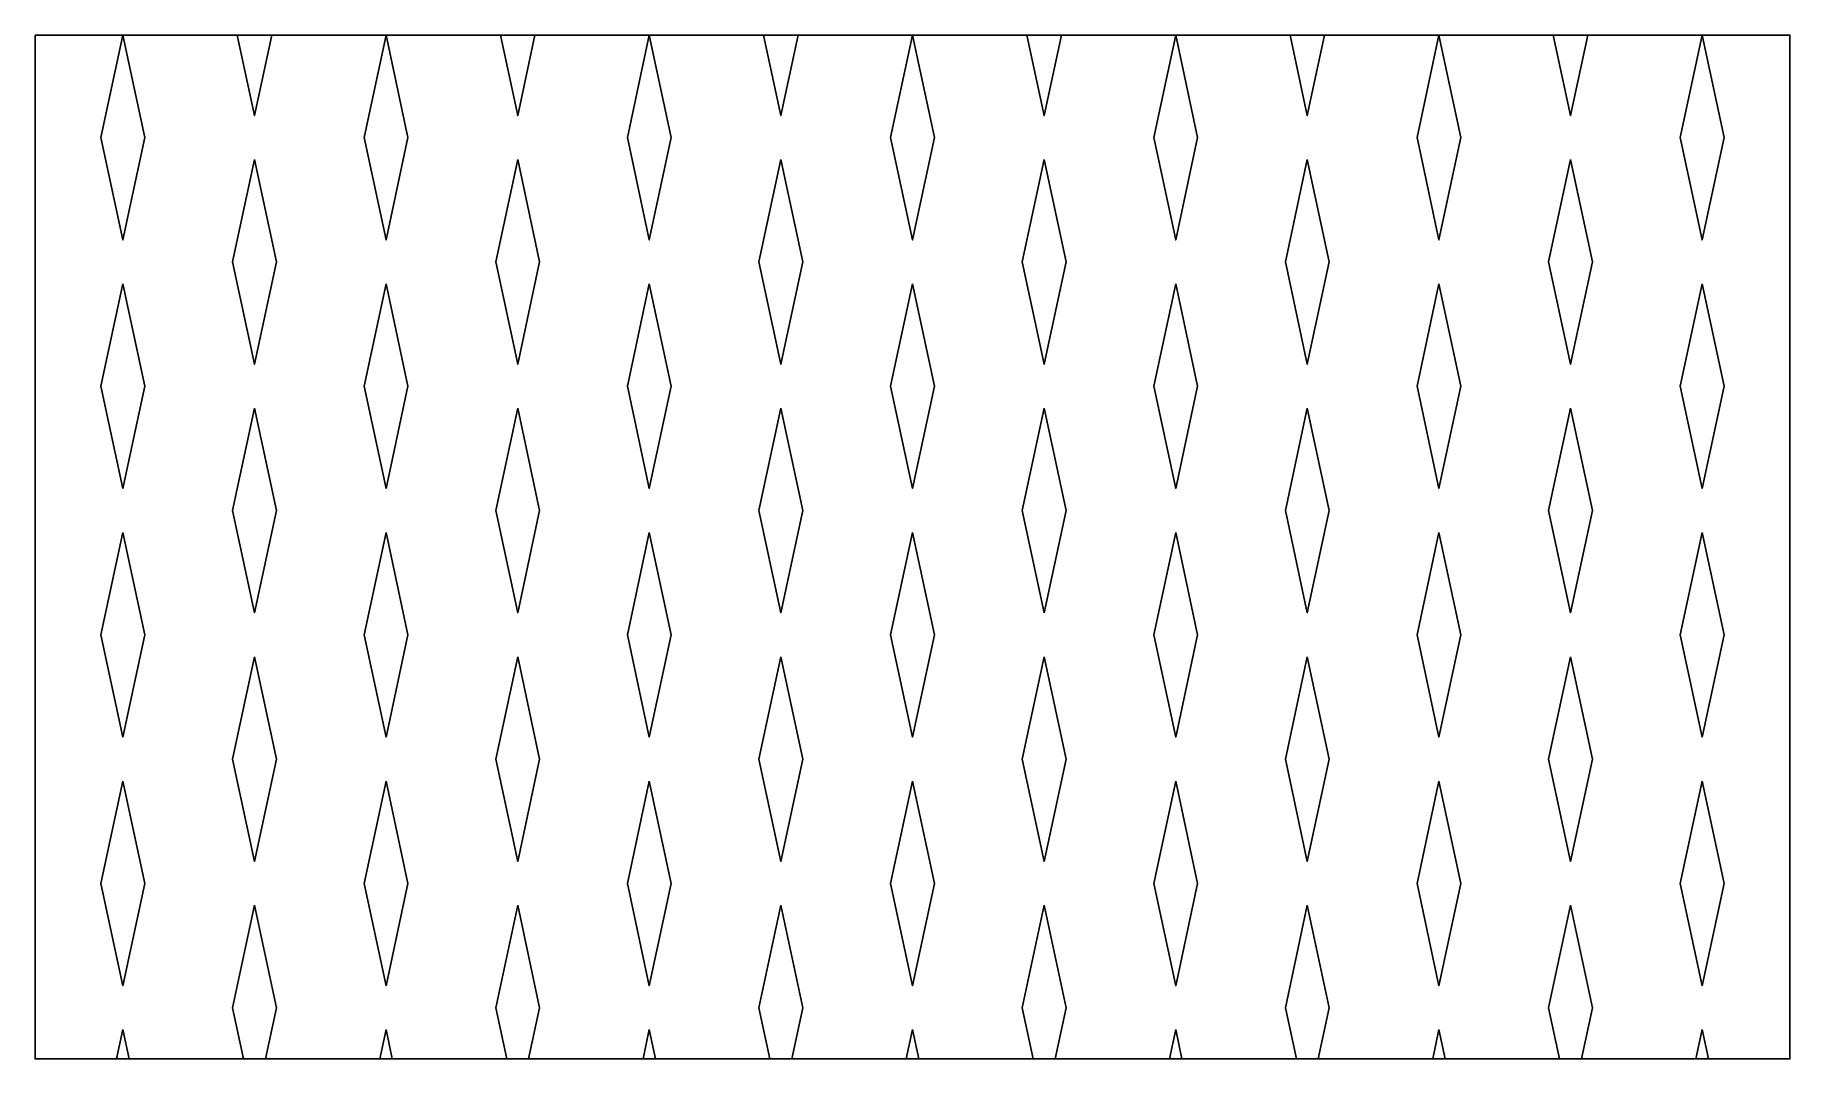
# Model space of a CAD drawing. Header units: millimetres. Extents: x 0 to 120, y 0 to 70.
import ezdxf

# ---------------------------------------------------------------- set-up
doc = ezdxf.new("R2010")
doc.units = ezdxf.units.MM
doc.layers.add('CUT', color=1, linetype='CONTINUOUS')

msp = doc.modelspace()

# ---------------------------------------------------------------- linework, layer by layer
at = {"layer": 'CUT'}
for p, q in [((5.5714, 0), (6, 2)), ((6, 2), (6.4286, 0)), ((23.5714, 0), (24, 2)), ((24, 2), (24.4286, 0)), ((41.5714, 0), (42, 2)), ((42, 2), (42.4286, 0)), ((59.5714, 0), (60, 2)), ((60, 2), (60.4286, 0)), ((77.5714, 0), (78, 2)), ((78, 2), (78.4286, 0)), ((95.5714, 0), (96, 2)), ((96, 2), (96.4286, 0)), ((113.5714, 0), (114, 2)), ((114, 2), (114.4286, 0))]:
    msp.add_line(p, q, dxfattribs=at)
for points in [[(0, 70), (120, 70), (120, 0), (0, 0), (0, 70)], [(6, 70), (7.5, 63), (6, 56), (4.5, 63), (6, 70)], [(16.1786, 70), (15, 64.5), (13.8214, 70)], [(24, 70), (25.5, 63), (24, 56), (22.5, 63), (24, 70)], [(34.1786, 70), (33, 64.5), (31.8214, 70)], [(42, 70), (43.5, 63), (42, 56), (40.5, 63), (42, 70)], [(52.1786, 70), (51, 64.5), (49.8214, 70)], [(60, 70), (61.5, 63), (60, 56), (58.5, 63), (60, 70)], [(70.1786, 70), (69, 64.5), (67.8214, 70)], [(78, 70), (79.5, 63), (78, 56), (76.5, 63), (78, 70)], [(88.1786, 70), (87, 64.5), (85.8214, 70)], [(96, 70), (97.5, 63), (96, 56), (94.5, 63), (96, 70)], [(106.1786, 70), (105, 64.5), (103.8214, 70)], [(114, 70), (115.5, 63), (114, 56), (112.5, 63), (114, 70)], [(15, 61.5), (16.5, 54.5), (15, 47.5), (13.5, 54.5), (15, 61.5)], [(33, 61.5), (34.5, 54.5), (33, 47.5), (31.5, 54.5), (33, 61.5)], [(51, 61.5), (52.5, 54.5), (51, 47.5), (49.5, 54.5), (51, 61.5)], [(69, 61.5), (70.5, 54.5), (69, 47.5), (67.5, 54.5), (69, 61.5)], [(87, 61.5), (88.5, 54.5), (87, 47.5), (85.5, 54.5), (87, 61.5)], [(105, 61.5), (106.5, 54.5), (105, 47.5), (103.5, 54.5), (105, 61.5)], [(6, 53), (7.5, 46), (6, 39), (4.5, 46), (6, 53)], [(24, 53), (25.5, 46), (24, 39), (22.5, 46), (24, 53)], [(42, 53), (43.5, 46), (42, 39), (40.5, 46), (42, 53)], [(60, 53), (61.5, 46), (60, 39), (58.5, 46), (60, 53)], [(78, 53), (79.5, 46), (78, 39), (76.5, 46), (78, 53)], [(96, 53), (97.5, 46), (96, 39), (94.5, 46), (96, 53)], [(114, 53), (115.5, 46), (114, 39), (112.5, 46), (114, 53)], [(15, 44.5), (16.5, 37.5), (15, 30.5), (13.5, 37.5), (15, 44.5)], [(33, 44.5), (34.5, 37.5), (33, 30.5), (31.5, 37.5), (33, 44.5)], [(51, 44.5), (52.5, 37.5), (51, 30.5), (49.5, 37.5), (51, 44.5)], [(69, 44.5), (70.5, 37.5), (69, 30.5), (67.5, 37.5), (69, 44.5)], [(87, 44.5), (88.5, 37.5), (87, 30.5), (85.5, 37.5), (87, 44.5)], [(105, 44.5), (106.5, 37.5), (105, 30.5), (103.5, 37.5), (105, 44.5)], [(6, 36), (7.5, 29), (6, 22), (4.5, 29), (6, 36)], [(24, 36), (25.5, 29), (24, 22), (22.5, 29), (24, 36)], [(42, 36), (43.5, 29), (42, 22), (40.5, 29), (42, 36)], [(60, 36), (61.5, 29), (60, 22), (58.5, 29), (60, 36)], [(78, 36), (79.5, 29), (78, 22), (76.5, 29), (78, 36)], [(96, 36), (97.5, 29), (96, 22), (94.5, 29), (96, 36)], [(114, 36), (115.5, 29), (114, 22), (112.5, 29), (114, 36)], [(15, 27.5), (16.5, 20.5), (15, 13.5), (13.5, 20.5), (15, 27.5)], [(33, 27.5), (34.5, 20.5), (33, 13.5), (31.5, 20.5), (33, 27.5)], [(51, 27.5), (52.5, 20.5), (51, 13.5), (49.5, 20.5), (51, 27.5)], [(69, 27.5), (70.5, 20.5), (69, 13.5), (67.5, 20.5), (69, 27.5)], [(87, 27.5), (88.5, 20.5), (87, 13.5), (85.5, 20.5), (87, 27.5)], [(105, 27.5), (106.5, 20.5), (105, 13.5), (103.5, 20.5), (105, 27.5)], [(6, 19), (7.5, 12), (6, 5), (4.5, 12), (6, 19)], [(24, 19), (25.5, 12), (24, 5), (22.5, 12), (24, 19)], [(42, 19), (43.5, 12), (42, 5), (40.5, 12), (42, 19)], [(60, 19), (61.5, 12), (60, 5), (58.5, 12), (60, 19)], [(78, 19), (79.5, 12), (78, 5), (76.5, 12), (78, 19)], [(96, 19), (97.5, 12), (96, 5), (94.5, 12), (96, 19)], [(114, 19), (115.5, 12), (114, 5), (112.5, 12), (114, 19)], [(14.25, 0), (13.5, 3.5), (15, 10.5)], [(15, 10.5), (16.5, 3.5), (15.75, 0)], [(32.25, 0), (31.5, 3.5), (33, 10.5)], [(33, 10.5), (34.5, 3.5), (33.75, 0)], [(50.25, 0), (49.5, 3.5), (51, 10.5)], [(51, 10.5), (52.5, 3.5), (51.75, 0)], [(68.25, 0), (67.5, 3.5), (69, 10.5)], [(69, 10.5), (70.5, 3.5), (69.75, 0)], [(86.25, 0), (85.5, 3.5), (87, 10.5)], [(87, 10.5), (88.5, 3.5), (87.75, 0)], [(104.25, 0), (103.5, 3.5), (105, 10.5)], [(105, 10.5), (106.5, 3.5), (105.75, 0)]]:
    msp.add_lwpolyline(points, dxfattribs=at)

doc.saveas('drawing.dxf')
